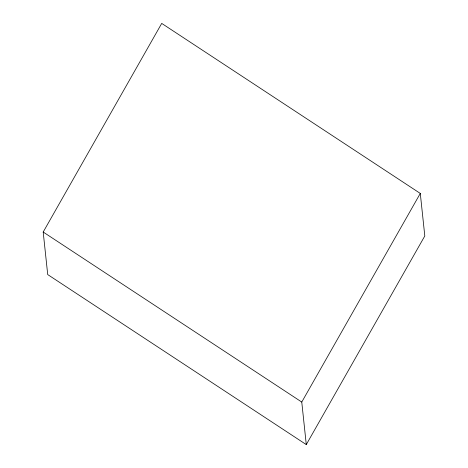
<?xml version="1.0" encoding="UTF-8"?>
<svg xmlns="http://www.w3.org/2000/svg" width="468" height="468" viewBox="0 0 468 468"><rect width="100%" height="100%" fill="white"/><g stroke="black" fill="none" stroke-linecap="round" stroke-linejoin="round"><path stroke-width="0.7" d="M43.196 232.029L161.717 23.4L420.287 193.43L424.804 235.971L306.283 444.6L47.713 274.57L43.196 232.029L301.766 402.059L306.283 444.6M301.766 402.059L420.287 193.43"/></g></svg>
